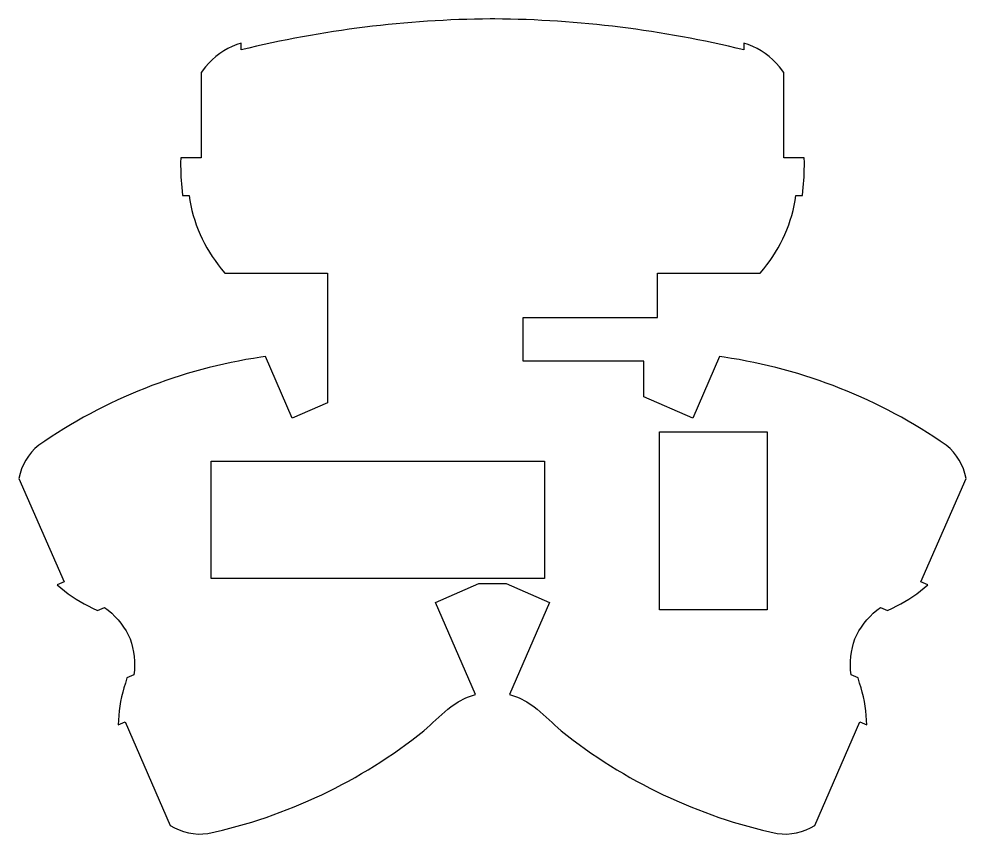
# Model space of a CAD drawing. Header units: metres. Extents: x 0 to 2611, y 0 to 3637.
# Drawn here: x 1645.24 to 1688.6, y 2708.6 to 2745.93 of the extents above; entities that cross this region are included whole.
import ezdxf

# ---------------------------------------------------------------- set-up
doc = ezdxf.new("R2010")
doc.units = ezdxf.units.M
doc.header["$LTSCALE"] = 0.1
for name, color, linetype in [('BLK_1_FLR_11_ROOF_AREA', 7, 'Continuous'), ('SOLAR_PANEL', 7, 'Continuous'), ('SOLAR_WATER_HEATER', 7, 'Continuous')]:
    doc.layers.add(name, color=color, linetype=linetype)

msp = doc.modelspace()

# ---------------------------------------------------------------- linework, layer by layer
at = {"layer": 'BLK_1_FLR_11_ROOF_AREA'}
msp.add_lwpolyline([(1667.552, 2720.071), (1669.532, 2719.209), (1667.693, 2714.986), (1667.886, 2714.928, -0.0843), (1668.824, 2714.426, -0.031029), (1669.906, 2713.455), (1670.067, 2713.325, 0.116352), (1679.949, 2708.622, 0.176746), (1681.672, 2708.99), (1683.736, 2713.73), (1684.049, 2713.594), (1684.042, 2713.815, 0.068871), (1683.724, 2715.502), (1683.661, 2715.748), (1683.335, 2715.89, -0.120522), (1683.512, 2717.536), (1683.552, 2717.628), (1683.592, 2717.719, -0.120522), (1684.677, 2718.97), (1685.003, 2718.828), (1685.226, 2718.949, 0.068871), (1686.678, 2719.866), (1686.844, 2720.011), (1686.532, 2720.147), (1688.597, 2724.887, 0.176746), (1687.693, 2726.4, 0.116352), (1677.52, 2730.433), (1677.315, 2730.462), (1676.087, 2727.644), (1673.85, 2728.619), (1673.85, 2730.249), (1668.32, 2730.249), (1668.32, 2732.249), (1674.47, 2732.249), (1674.47, 2734.289), (1679.167, 2734.289), (1679.339, 2734.489, 0.140157), (1680.806, 2737.839), (1681.108, 2737.839), (1681.131, 2738.039, 0.02904), (1681.195, 2739.359), (1681.191, 2739.559), (1680.25, 2739.559), (1680.25, 2743.475), (1680.05, 2743.737, 0.124996), (1678.63, 2744.759), (1678.43, 2744.817), (1678.43, 2744.508, 0.057557), (1667.02, 2745.926), (1666.92, 2745.926), (1666.82, 2745.926, 0.057557), (1655.41, 2744.508), (1655.41, 2744.817), (1655.21, 2744.759, 0.124996), (1653.79, 2743.737), (1653.59, 2743.475), (1653.59, 2739.559), (1652.65, 2739.559), (1652.646, 2739.359, 0.02904), (1652.709, 2738.039), (1652.733, 2737.839), (1653.035, 2737.839, 0.140157), (1654.502, 2734.489), (1654.674, 2734.289), (1659.37, 2734.289), (1659.37, 2728.349), (1657.753, 2727.644), (1656.526, 2730.462), (1656.32, 2730.433, 0.116352), (1646.147, 2726.4, 0.176746), (1645.244, 2724.887), (1647.308, 2720.147), (1646.996, 2720.011), (1647.163, 2719.866, 0.068871), (1648.614, 2718.949), (1648.838, 2718.828), (1649.163, 2718.97, -0.120522), (1650.249, 2717.719), (1650.288, 2717.628), (1650.328, 2717.536, -0.120522), (1650.505, 2715.89), (1650.179, 2715.748), (1650.116, 2715.502, 0.068871), (1649.799, 2713.815), (1649.792, 2713.594), (1650.104, 2713.73), (1652.169, 2708.99, 0.176746), (1653.892, 2708.622, 0.116352), (1663.773, 2713.325), (1663.935, 2713.455, -0.031029), (1665.017, 2714.426, -0.0843), (1665.955, 2714.928), (1666.148, 2714.986), (1664.308, 2719.209), (1666.288, 2720.071), (1666.92, 2720.071)], format="xyb", close=True, dxfattribs=at)
at = {"layer": 'SOLAR_PANEL', "color": 3, "elevation": 0.255}
msp.add_lwpolyline([(1674.572, 2727.023), (1679.491, 2727.023), (1679.491, 2718.867), (1674.572, 2718.867)], close=True, dxfattribs=at)
at = {"layer": 'SOLAR_WATER_HEATER', "color": 7, "elevation": 0.255}
msp.add_lwpolyline([(1654.045, 2725.677), (1669.293, 2725.677), (1669.293, 2720.296), (1654.045, 2720.296)], close=True, dxfattribs=at)

doc.saveas('drawing.dxf')
